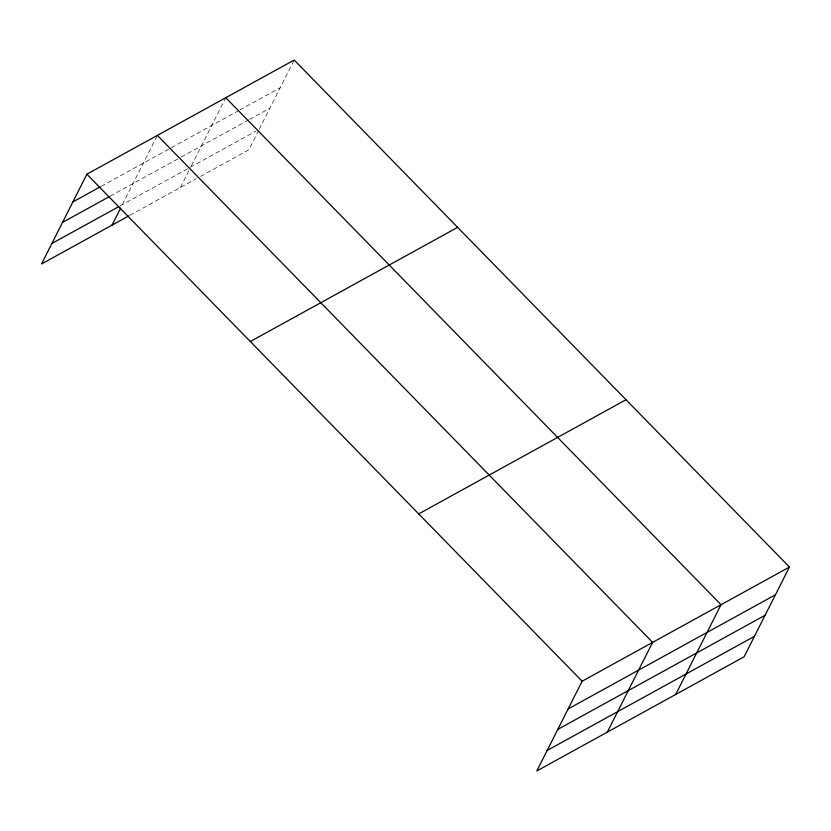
<?xml version="1.0" encoding="UTF-8"?>
<svg xmlns="http://www.w3.org/2000/svg" width="831" height="831" viewBox="0 0 831 831"><rect width="100%" height="100%" fill="white"/><g stroke="black" fill="none" stroke-linecap="round" stroke-linejoin="round"><path stroke-width="0.62" stroke-dasharray="4.16 3.12" d="M122.375 204.665L157.371 135.391M180.452 187.463L190.216 168.132M191.348 165.888L225.201 98.868M258.628 130.457L248.864 149.788L200.635 176.349M259.199 129.314L293.613 61.193M101.299 186.279L170.282 148.292M171.404 147.669L238.694 110.616M239.816 109.993L280.192 87.764M110.294 196.106L180.13 157.641M181.251 157.017L248.542 119.965M249.664 119.352L269.857 108.227M120.1 205.922L255.834 131.173M129.979 215.25L196.147 178.81"/><path stroke-width="1.25" d="M789.45 567.043L582.136 681.212L536.805 770.96L744.119 656.791L789.45 567.043L294.195 60.04L86.881 174.209L41.55 263.957L128.857 215.873M112.04 225.139L120.651 208.082M607.284 732.142L652.626 642.394L157.371 135.391M675.707 694.467L721.038 604.719L225.783 97.715M72.879 201.933L100.167 186.902M62.543 222.396L109.152 196.729M51.886 243.483L118.968 206.545M250.318 341.52L457.632 227.351M418.699 513.901L626.013 399.732M568.134 708.936L775.448 594.767M557.798 729.4L765.112 615.241M547.141 750.486L754.455 636.328M86.881 174.209L582.136 681.212"/></g></svg>
